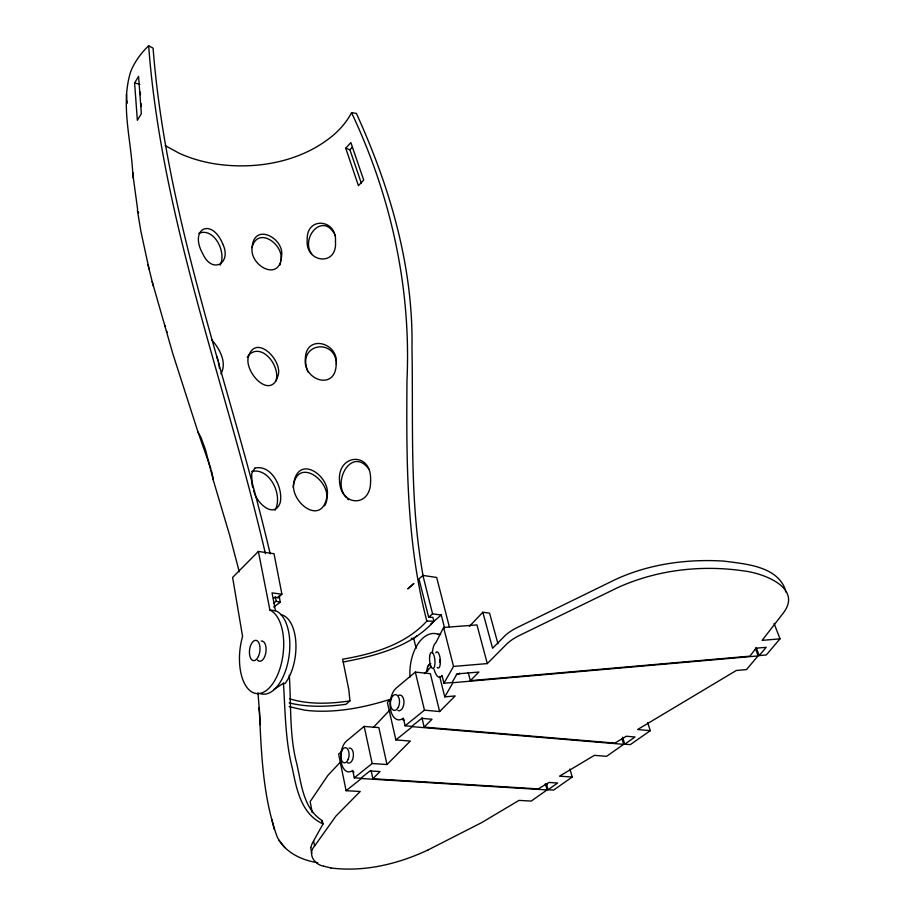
<?xml version="1.0" encoding="UTF-8"?>
<svg xmlns="http://www.w3.org/2000/svg" width="915" height="915" viewBox="0 0 915 915"><rect width="100%" height="100%" fill="white"/><g stroke="black" fill="none" stroke-linecap="round" stroke-linejoin="round"><path stroke-width="1.37" d="M132.892 177.75C132.16 142.729 119.911 105.66 130.776 71.359A96.967 68.957 -10.9 0 1 148.642 45.75L153.079 48.152C166.587 221.83 230.694 385.501 270.211 553.907M341.753 751.524L338.63 754.097L346.099 790.697L360.201 791.486L335.942 816.054L314.566 846.043C307.223 853.855 314.417 864.721 323.647 866.173M293.223 487.318C296.837 453.405 337.155 484.527 324.608 505.858M280.745 261.255C285.034 245.037 257.801 225.204 251.945 247.599M310.757 847.439L312.232 843.378L323.041 823.923L322.126 820.583C301.71 807.316 301.401 780.552 295.659 759.324C289.357 731.726 291.199 703.258 289.289 675.224M310.757 847.473L311.66 853.604M275.712 381.429C281.454 367.029 261.667 341.101 248.205 355.558M280.036 264.904L280.562 262.845M321.76 821.647L322.126 820.583M247.347 357.513L247.691 356.736M220.138 265.156C226.817 252.597 214.293 227.103 198.852 233.268M468.206 672.468L470.333 680.657L478.9 672.045L456.997 673.92L452.044 682.521L443.958 683.231L453.531 666.429L487.306 663.581L476.955 624.922L443.603 627.473L435.769 642.902A17.454 5.73 85.2 0 0 432.383 653.219M134.597 82.945L138.577 76.368L141.345 113.689L137.364 120.277L134.597 82.945L139.858 84.294M439.646 711.55L430.359 673.68L415.33 672.09L396.367 687.943A16.916 9.71 -85.1 0 0 390.774 710.532A16.916 9.71 -85.1 0 0 403.343 718.138L405.116 725.789L424.457 710.166L439.646 711.55L455.167 695.926L444.759 696.875L452.959 682.693L758.043 655.918L755.561 648.415A16.379 8.098 82.4 0 0 756.167 647.591M275.003 510.238C283.353 495.553 269.879 467.348 251.762 471.419M758.043 655.918L746.503 669.574L736.278 670.501L637.618 729.518L650.29 730.673L647.683 722.576M755.138 649.558A16.379 8.098 82.4 0 0 756.499 648.335L759.198 655.575L766.187 647.317L756.064 648.186L749.9 656.158L470.333 680.657M774.079 623.389L780.003 638.853L766.301 654.957L759.198 655.575M449.368 626.912L436.649 577.434L422.902 575.432L418.956 578.943L428.655 617.248L432.818 617.316L434.03 621.205C411.258 646.733 375.653 655.838 343.228 662.025M434.03 621.205L426.825 621.091C405.459 644.595 372.988 654.042 342.633 659.212L348.832 689.784L349.93 700.913L345.95 704.31C327.158 706.815 307.76 707.421 289.22 702.903M340.918 761.532L327.867 775.405L310.151 801.574L312.255 812.657M373.24 727.517L389.71 710.2M424.48 673.623L431.354 666.394M469.406 626.363L482.823 612.249L489.571 613.153L497.954 643.76M345.733 148.207L350.845 142.591L363.713 180.106L358.417 185.665L345.733 148.207L349.907 149.763L361.402 183.4M349.907 149.763L352.492 147.098M258.385 551.448L232.616 577.434L242.567 636.417A42.467 21.674 -83 0 0 251.236 691.603A42.467 21.674 -83 0 0 281.637 662.391A42.467 21.674 -83 0 0 269.936 610.133L258.385 551.448L274.031 553.735L281.911 594.19L278.126 597.827L275.346 597.095L273.711 598.296M371.193 770.922L372.874 778.745L380.011 771.562L369.992 770.91L360.796 778.242L354.288 777.842L352.733 770.384A16.298 8.944 -85.8 0 1 341.261 762.55A16.298 8.944 -85.8 0 1 346.613 740.956L364.17 726.407L378.844 727.608L386.999 764.528L372.176 763.522L354.288 777.842M386.999 764.528L410.32 741.058L395.875 739.926L387.365 702.388L391.551 698.911M421.941 717.76L424.171 727.116L431.983 719.259L421.724 718.355L411.784 726.35L405.116 725.789M487.306 663.581L506.83 643.943A37.549 15.704 -15.7 0 1 519.64 635.365L617.614 587.67C656.73 569.851 701.37 564.669 743.758 570.926C762.801 573.053 802.913 587.533 783.32 613.004L762.126 640.363L780.003 638.853M254.828 468.148L251.682 473.444L251.957 484.081M280.688 614.606A38.624 19.97 -83.1 0 1 295.797 641.77A38.624 19.97 -83.1 0 1 285.446 682.956L284.92 683.619L283.444 683.231L273.871 689.51M428.655 617.248L432.578 613.862L441.259 614.994L444.553 627.896M411.338 638.293L413.752 638.59L416.977 635.822M430.919 623.87L441.259 614.994M220.95 373.72C227.286 362.546 219.508 348.569 211.8 339.911M395.875 739.926L412.368 726.67L623.675 744.341L621.845 738.474M346.099 790.697L361.379 778.528L547.067 789.908L545.466 784.121M273.654 607.034L280.23 602.276L279.189 595.516M273.619 603.134L276.239 601.224L280.23 602.276M547.067 789.908L531.226 801.082L518.988 800.396L481.473 822.722L428.197 849.875M546.507 783.972L548.108 789.737L557.635 783.023L549 782.462L538.214 788.902L372.874 778.745M569.919 769.058L572.218 777.029L553.644 790.08L548.108 789.737M623.675 744.341L606.611 756.305L594.373 755.355L559.523 776.172L572.218 777.029M622.555 737.158L624.728 744.181L634.999 736.987L626.386 736.232L614.88 743.106L424.171 727.116M650.29 730.673L630.275 744.65L624.728 744.181M254.85 468.125C271.698 464.111 283.387 488.153 280.207 502.552C274.088 520.223 255.262 501.592 253.752 490.463M428.151 849.909C398.151 864.057 364.067 872.258 330.875 867.958M391.082 699.037C366.949 706.735 341.695 712.053 316.235 711.115A91.42 39.162 -13.2 0 1 304.203 710.063L289.151 706.666M349.93 700.913C330.041 703.829 309.213 704.722 289.746 698.854M456.333 674.401L459.17 673.932A17.396 5.867 85 0 0 459.616 673.074M269.41 609.939L275.953 610.877A42.376 21.743 -83 0 1 288.317 660.47A42.376 21.743 -83 0 1 259.849 693.467M281.911 594.19L272.041 592.897L275.438 610.682M165.272 145.657L179.157 153.228A135.569 96.99 -12.4 0 0 217.004 164.174C257.675 169.835 302.316 161.646 334.169 134.471A89.67 62.849 -12.6 0 0 351.543 112.694L356.37 113.391C389.962 187.186 413.454 266.711 411.979 348.466C413.363 424.469 409.325 501.191 423.199 576.347M330.933 867.969L323.693 866.185M317.882 862.708C301.515 860.34 284.382 852.117 277.039 836.527C262.388 795.307 261.301 750.963 259.197 707.73L260.352 724.691M323.041 823.923C301.252 814.156 296.609 789.416 292.377 768.486C285.251 740.612 285.297 711.744 283.444 683.231M347.414 498.755L348.489 499.807M278.881 840.176L284.885 847.61M346.51 497.554C331.127 482.64 351.898 445.376 369.042 469.361M334.295 233.577C321.943 212.189 300.372 238.598 311.66 253.913M334.844 234.755L335.473 236.093M222.677 243.813C211.525 217.015 188.57 228.693 202.97 254.198C212.452 274.672 232.136 263.097 222.677 243.813M351.543 112.694C391.06 196.21 411.258 288.031 406.981 380.526C406.329 461.034 406.386 542.618 426.825 621.091M307.806 371.501L308.081 372.131M138.623 213.035L138.108 211.525M152.165 281.58L172.832 353.739L197.995 432.04L210.896 468.88M133.144 173.713L132.606 172.478L137.639 209.546M197.995 432.04L200.831 437.164L205.52 449.791L213.161 479.574L212.84 477.15M166.541 330.772L167.056 332.408M212.829 478.591L229.734 535.55L239.284 571.795M306.754 368.242C299.148 343.983 333.746 338.024 336.377 362.523M307.051 369.294L307.451 370.655M164.975 325.614L165.272 326.632M252.837 487.649L252.151 485.099M482.823 612.249L492.602 648.266L504.645 636.051A37.435 15.807 -15.7 0 1 517.398 627.461L615.017 579.721C648.804 563.972 686.936 558.791 723.937 561.112C745.451 564.017 777.052 565.939 785.459 589.969M443.603 627.473L453.531 666.429M211.342 470.504L211.914 472.746M422.902 575.432L432.578 613.862M443.958 683.231L442.002 675.407A17.454 5.73 85.2 0 1 434.099 669.425M439.669 676.391L444.759 696.875M137.376 210.267L140.887 231.346L149.088 269.159M147.978 264.698L153.263 285.96M271.812 819.36L274.26 829.39M413.752 638.59L416.108 648.289M415.33 672.09L424.457 710.166M265.419 553.724C226.211 384.54 161.726 220.183 148.642 45.75M212.04 473.261L212.726 476.498M364.17 726.407L372.176 763.522M275.346 597.095L276.239 601.224M277.943 596.877L278.126 597.827M313.639 841.114L314.566 846.043M218.605 362.42L218.868 363.815M126.899 99.792L127.402 103.143M439.646 659.498L439.692 661.728A4.655 1.533 85.1 0 1 439.657 662.14M219.406 368.253L219.165 365.417M785.562 590.941L785.619 591.913M257.984 692.735L259.368 710.086M141.15 103.818L141.368 106.483M126.442 94.153L126.739 98.671M140.327 92.118L140.487 94.748M261.21 641.049A10.191 5.204 -83 0 1 265.99 651.514A10.191 5.204 -83 0 1 259.002 661.122M258.362 660.813A10.191 5.204 -83 0 1 257.492 660.035M427.145 671.313A5.673 3.34 -84.6 0 1 430.462 663.764M349.004 748.058A7.606 4.175 -85.8 0 1 353.362 756.328A7.606 4.175 -85.8 0 1 347.448 762.698M398.631 695.331A7.892 4.529 -85.1 0 1 403.961 702.754A7.892 4.529 -85.1 0 1 397.945 710.589M436.501 652.006A8.144 2.676 85.1 0 1 440.355 660.824A8.144 2.676 85.1 0 1 437.13 667.435M435.826 652.795A8.144 2.676 85.1 0 1 436.032 652.464M623.081 739.148A15.395 10.408 -88.2 0 1 622.063 739M404.304 720.288A16.87 9.733 -85.2 0 1 402.486 719.533M547.101 784.51A15.017 9.585 -88.5 0 1 545.249 784.029M353.979 772.111A16.253 8.967 -85.9 0 1 353.133 771.78M409.989 677.123A36.303 21.411 -84.6 0 1 439.726 634.964M427.648 671.507A6.016 3.546 -84.6 0 1 427.682 668.419M428.323 666.246A6.016 3.546 -84.6 0 1 430.713 663.615M437.805 634.415A36.211 21.457 -84.7 0 1 440.607 634.244M216.581 356.255A29.154 17.111 42.6 0 1 218.136 360.762M335.45 241.617C337.566 267.054 304.958 262.891 307.211 239.764C306.273 215.883 337.383 219.108 335.45 241.617M326.827 497.222C321.245 527.326 288.122 500.802 294.173 480.935C300.555 453.794 332.362 478.499 326.827 497.222M370.586 480.604C371.444 507.905 340.666 506.921 339.545 481.279C336.812 453.783 372.073 450.66 370.586 480.604M248.445 356.621C243.756 372.108 271.023 401.113 278.114 375.447C282.918 360.487 255.743 333.071 248.445 356.621M336.182 363.838C336.068 391.346 302.591 380.423 305.347 358.634C305.907 333.483 339.099 342.782 336.182 363.838M281.523 256.486C279.624 282.861 248.617 265.236 252.208 246.695C254.45 221.99 285.034 238.643 281.523 256.486M413.717 583.621L407.93 588.78L413.717 583.621M258.419 656.387A10.214 5.181 -82.9 0 0 256.154 640.363A10.214 5.181 -82.9 0 0 249.589 654.683A10.214 5.181 -82.9 0 0 258.419 656.387M348.203 759.381A7.617 4.163 -85.8 0 0 345.504 747.669A7.617 4.163 -85.8 0 0 341.021 758.752A7.617 4.163 -85.8 0 0 348.203 759.381M398.322 707.261A7.903 4.518 -85.1 0 0 395.978 694.679A7.903 4.518 -85.1 0 0 390.613 705.591A7.903 4.518 -85.1 0 0 398.322 707.261M429.661 656.272A8.155 2.653 85.2 0 0 432.841 668.545A8.155 2.653 85.2 0 0 434.282 656.432A8.155 2.653 85.2 0 0 429.661 656.272"/></g></svg>
